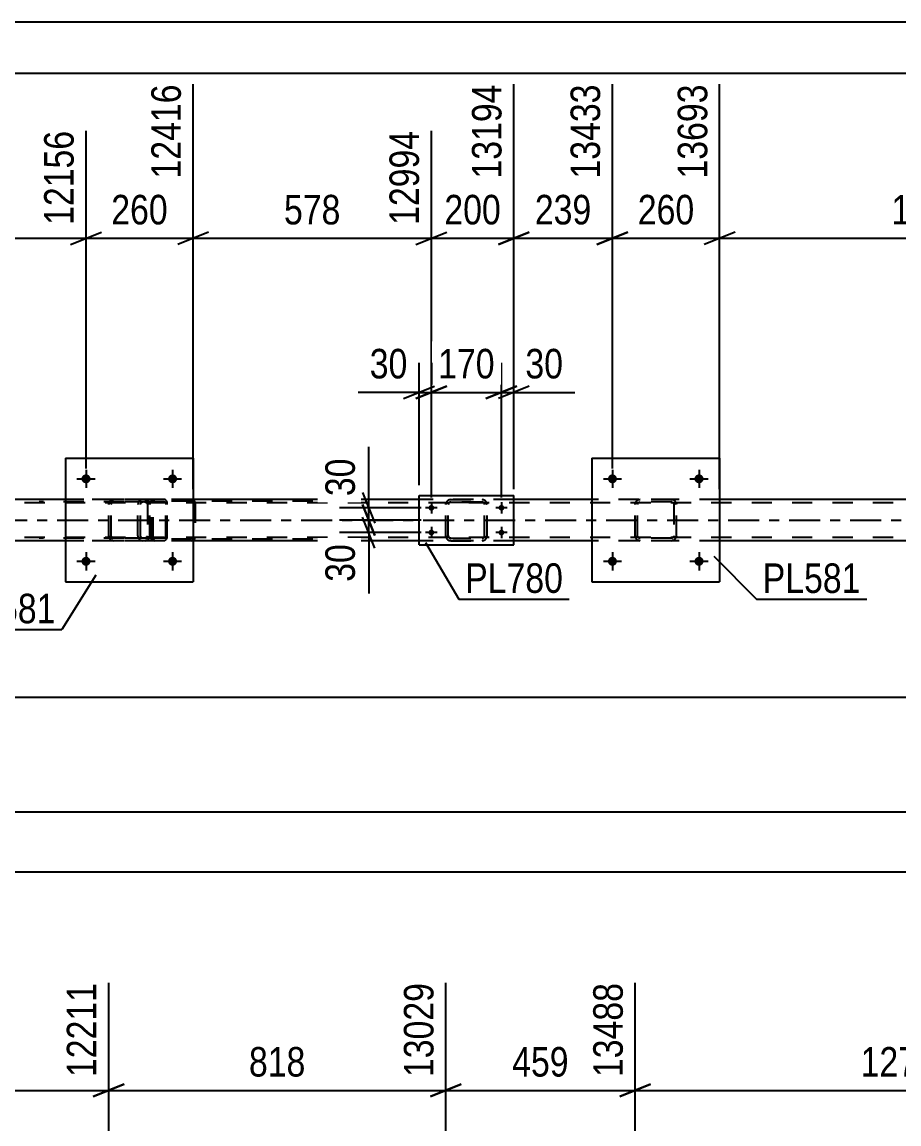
# Model space of a CAD drawing. Header units: millimetres. Extents: x 0 to 841, y 0 to 594.
# Drawn here: x 524.5 to 609.6, y 487.1 to 594 of the extents above; entities that cross this region are included whole.
import ezdxf

# ---------------------------------------------------------------- set-up
doc = ezdxf.new("R2010")
doc.units = ezdxf.units.MM
doc.linetypes.add('DXK_LINE_DOT2', pattern=[3.9198, 1.9599, -1.9599])
doc.linetypes.add('DXK_LINE_DOT3', pattern=[5.9187, 2.979, -0.9799, 0.9799, -0.9799])
doc.styles.add('Arial Narrow', font='ARIALN.TTF', dxfattribs={"height": 0.2})

# ---------------------------------------------------------------- blocks, each defined once
blk = doc.blocks.new('Unknown-318889357-1133')
at = {"color": 5, "linetype": 'Continuous'}
for p, q in [((841, 594), (0, 594)), ((836, 589), (5, 589))]:
    blk.add_line(p, q, dxfattribs=at)
blk = doc.blocks.new('Part-318889357-5191 - 5170')
at = {"color": 2, "linetype": 'Continuous'}
for p, q in [((528.69, 551.69), (528.69, 539.69)), ((528.69, 551.69), (541.09, 551.69)), ((541.09, 551.69), (541.09, 539.69)), ((528.69, 539.69), (541.09, 539.69))]:
    blk.add_line(p, q, dxfattribs=at)
blk = doc.blocks.new('Bolt-318889357-5246 - 5170')
at = {"linetype": 'Continuous'}
for points in [[(582.21, 549.69, -1), (581.33, 549.69, -1)], [(590.61, 549.69, -1), (589.73, 549.69, -1)]]:
    blk.add_hatch(color=1, dxfattribs=at).paths.add_polyline_path(points)
at = {"color": 1, "linetype": 'Continuous'}
for p, q in [((581.77, 550.57), (581.77, 548.81)), ((590.17, 550.57), (590.17, 548.81)), ((580.89, 549.69), (582.65, 549.69)), ((589.29, 549.69), (591.05, 549.69))]:
    blk.add_line(p, q, dxfattribs=at)
blk = doc.blocks.new('Bolt-318889357-5247 - 5170')
at = {"linetype": 'Continuous'}
for points in [[(582.21, 541.69, -1), (581.33, 541.69, -1)], [(590.61, 541.69, -1), (589.73, 541.69, -1)]]:
    blk.add_hatch(color=1, dxfattribs=at).paths.add_polyline_path(points)
at = {"color": 1, "linetype": 'Continuous'}
for p, q in [((581.77, 542.57), (581.77, 540.81)), ((590.17, 542.57), (590.17, 540.81)), ((580.89, 541.69), (582.65, 541.69)), ((589.29, 541.69), (591.05, 541.69))]:
    blk.add_line(p, q, dxfattribs=at)
blk = doc.blocks.new('Bolt-318889357-5248 - 5170')
at = {"linetype": 'Continuous'}
for points in [[(531.13, 549.69, -1), (530.25, 549.69, -1)], [(539.53, 549.69, -1), (538.65, 549.69, -1)]]:
    blk.add_hatch(color=1, dxfattribs=at).paths.add_polyline_path(points)
at = {"color": 1, "linetype": 'Continuous'}
for p, q in [((530.69, 550.57), (530.69, 548.81)), ((539.09, 550.57), (539.09, 548.81)), ((529.81, 549.69), (531.57, 549.69)), ((538.21, 549.69), (539.97, 549.69))]:
    blk.add_line(p, q, dxfattribs=at)
blk = doc.blocks.new('Bolt-318889357-5249 - 5170')
at = {"linetype": 'Continuous'}
for points in [[(531.13, 541.69, -1), (530.25, 541.69, -1)], [(539.53, 541.69, -1), (538.65, 541.69, -1)]]:
    blk.add_hatch(color=1, dxfattribs=at).paths.add_polyline_path(points)
at = {"color": 1, "linetype": 'Continuous'}
for p, q in [((530.69, 542.57), (530.69, 540.81)), ((539.09, 542.57), (539.09, 540.81)), ((529.81, 541.69), (531.57, 541.69)), ((538.21, 541.69), (539.97, 541.69))]:
    blk.add_line(p, q, dxfattribs=at)
blk = doc.blocks.new('Part-318889357-5319 - 5170')
at = {"color": 2, "linetype": 'Continuous'}
for p, q in [((579.77, 551.69), (579.77, 539.69)), ((579.77, 551.69), (592.17, 551.69)), ((592.17, 551.69), (592.17, 539.69)), ((579.77, 539.69), (592.17, 539.69))]:
    blk.add_line(p, q, dxfattribs=at)
blk = doc.blocks.new('Part-318889357-5320 - 5170')
at = {"color": 7, "linetype": 'DXK_LINE_DOT2'}
for p, q in [((583.97, 547.21), (584, 547.4)), ((584, 547.4), (583.97, 547.21)), ((584.21, 547.21), (584.23, 547.3)), ((584.23, 547.3), (584.28, 547.38)), ((584.26, 547.66), (584.45, 547.69)), ((584.45, 547.69), (584.26, 547.66)), ((584.28, 547.38), (584.36, 547.43)), ((584.36, 547.43), (584.45, 547.45)), ((587.49, 547.69), (584.45, 547.69)), ((587.49, 547.45), (584.45, 547.45)), ((587.49, 547.69), (587.67, 547.66)), ((587.67, 547.66), (587.49, 547.69)), ((587.49, 547.45), (587.58, 547.43)), ((587.58, 547.43), (587.66, 547.38)), ((587.66, 547.38), (587.71, 547.3)), ((587.71, 547.3), (587.73, 547.21)), ((587.93, 547.4), (587.97, 547.21)), ((587.97, 547.21), (587.93, 547.4)), ((583.97, 544.17), (583.97, 547.21)), ((584.21, 544.17), (584.21, 547.21)), ((587.73, 547.21), (587.73, 544.17)), ((587.97, 544.17), (587.97, 547.21)), ((584, 543.99), (583.97, 544.17)), ((583.97, 544.17), (584, 543.99)), ((584.23, 544.08), (584.21, 544.17)), ((584.28, 544), (584.23, 544.08)), ((587.71, 544.08), (587.66, 544)), ((587.73, 544.17), (587.71, 544.08)), ((587.97, 544.17), (587.93, 543.99)), ((587.93, 543.99), (587.97, 544.17)), ((584.45, 543.69), (584.26, 543.73)), ((584.26, 543.73), (584.45, 543.69)), ((584.36, 543.95), (584.28, 544)), ((584.45, 543.93), (584.36, 543.95)), ((587.49, 543.93), (584.45, 543.93)), ((587.49, 543.69), (584.45, 543.69)), ((587.58, 543.95), (587.49, 543.93)), ((587.67, 543.73), (587.49, 543.69)), ((587.49, 543.69), (587.67, 543.73)), ((587.66, 544), (587.58, 543.95))]:
    blk.add_line(p, q, dxfattribs=at)
at = {"color": 7, "linetype": 'DXK_LINE_DOT3'}
blk.add_line((585.97, 545.69), (585.97, 545.69), dxfattribs=at)
at = {"color": 7, "linetype": 'DXK_LINE_DOT2'}
for centre, start, end in [((584.45, 547.21), 112.5, 157.5), ((584.45, 547.21), 112.5, 157.5), ((587.49, 547.21), 22.5, 67.5), ((587.49, 547.21), 22.5, 67.5), ((584.45, 544.17), 202.5, 247.5), ((584.45, 544.17), 202.5, 247.5), ((587.49, 544.17), 292.5, 337.5), ((587.49, 544.17), 292.5, 337.5)]:
    blk.add_arc(centre, 0.48, start, end, dxfattribs=at)
blk = doc.blocks.new('Bolt-318889357-5446 - 5170')
at = {"linetype": 'Continuous'}
for points in [[(564.2, 546.6, -1), (564.2, 547.16, -1)], [(571, 546.6, -1), (571, 547.16, -1)], [(564.2, 544.2, -1), (564.2, 544.76, -1)], [(571, 544.2, -1), (571, 544.76, -1)]]:
    blk.add_hatch(color=1, dxfattribs=at).paths.add_polyline_path(points)
at = {"color": 1, "linetype": 'Continuous'}
for p, q in [((564.2, 547.44), (564.2, 546.32)), ((571, 547.44), (571, 546.32)), ((564.76, 546.88), (563.64, 546.88)), ((571.56, 546.88), (570.44, 546.88)), ((564.76, 544.48), (563.64, 544.48)), ((564.2, 545.04), (564.2, 543.92)), ((571.56, 544.48), (570.44, 544.48)), ((571, 545.04), (571, 543.92))]:
    blk.add_line(p, q, dxfattribs=at)
blk = doc.blocks.new('Part-318889357-5326 - 5170')
at = {"color": 7, "linetype": 'DXK_LINE_DOT2'}
for p, q in [((532.89, 547.21), (532.92, 547.4)), ((532.92, 547.4), (532.89, 547.21)), ((533.13, 547.21), (533.15, 547.3)), ((533.15, 547.3), (533.2, 547.38)), ((533.18, 547.66), (533.37, 547.69)), ((533.37, 547.69), (533.18, 547.66)), ((533.2, 547.38), (533.27, 547.43)), ((533.27, 547.43), (533.37, 547.45)), ((536.41, 547.69), (533.37, 547.69)), ((536.41, 547.45), (533.37, 547.45)), ((536.41, 547.69), (536.59, 547.66)), ((536.59, 547.66), (536.41, 547.69)), ((536.41, 547.45), (536.5, 547.43)), ((536.5, 547.43), (536.58, 547.38)), ((536.58, 547.38), (536.63, 547.3)), ((536.63, 547.3), (536.65, 547.21)), ((536.85, 547.4), (536.89, 547.21)), ((536.89, 547.21), (536.85, 547.4)), ((532.89, 544.17), (532.89, 547.21)), ((533.13, 544.17), (533.13, 547.21)), ((536.65, 547.21), (536.65, 544.17)), ((536.89, 544.17), (536.89, 547.21)), ((532.92, 543.99), (532.89, 544.17)), ((532.89, 544.17), (532.92, 543.99)), ((533.15, 544.08), (533.13, 544.17)), ((533.2, 544), (533.15, 544.08)), ((536.63, 544.08), (536.58, 544)), ((536.65, 544.17), (536.63, 544.08)), ((536.89, 544.17), (536.85, 543.99)), ((536.85, 543.99), (536.89, 544.17)), ((533.37, 543.69), (533.18, 543.73)), ((533.18, 543.73), (533.37, 543.69)), ((533.27, 543.95), (533.2, 544)), ((533.37, 543.93), (533.27, 543.95)), ((536.41, 543.93), (533.37, 543.93)), ((536.41, 543.69), (533.37, 543.69)), ((536.5, 543.95), (536.41, 543.93)), ((536.59, 543.73), (536.41, 543.69)), ((536.41, 543.69), (536.59, 543.73)), ((536.58, 544), (536.5, 543.95))]:
    blk.add_line(p, q, dxfattribs=at)
at = {"color": 7, "linetype": 'DXK_LINE_DOT3'}
blk.add_line((534.89, 545.69), (534.89, 545.69), dxfattribs=at)
at = {"color": 7, "linetype": 'DXK_LINE_DOT2'}
for centre, start, end in [((533.37, 547.21), 112.5, 157.5), ((533.37, 547.21), 112.5, 157.5), ((536.41, 547.21), 22.5, 67.5), ((536.41, 547.21), 22.5, 67.5), ((533.37, 544.17), 202.5, 247.5), ((533.37, 544.17), 202.5, 247.5), ((536.41, 544.17), 292.5, 337.5), ((536.41, 544.17), 292.5, 337.5)]:
    blk.add_arc(centre, 0.48, start, end, dxfattribs=at)
blk = doc.blocks.new('Part-318889357-5331 - 5170')
at = {"color": 2, "linetype": 'Continuous'}
for p, q in [((563, 543.28), (563, 548.08)), ((563, 548.08), (572.2, 548.08)), ((572.2, 543.28), (572.2, 548.08)), ((563, 543.28), (572.2, 543.28))]:
    blk.add_line(p, q, dxfattribs=at)
blk = doc.blocks.new('Part-318889357-5332 - 5170')
at = {"color": 7, "linetype": 'DXK_LINE_DOT2'}
for p, q in [((565.6, 547.2), (565.64, 547.39)), ((565.64, 547.39), (565.6, 547.2)), ((565.84, 547.2), (565.86, 547.29)), ((565.86, 547.29), (565.84, 547.2)), ((565.86, 547.29), (565.91, 547.37)), ((565.91, 547.37), (565.86, 547.29)), ((565.9, 547.64), (566.08, 547.68)), ((566.08, 547.68), (565.9, 547.64)), ((565.91, 547.37), (565.99, 547.42)), ((565.99, 547.42), (565.91, 547.37)), ((565.99, 547.42), (566.08, 547.44)), ((566.08, 547.44), (565.99, 547.42)), ((566.08, 547.68), (569.12, 547.68)), ((566.08, 547.68), (566.08, 547.68)), ((566.08, 547.68), (569.12, 547.68)), ((566.08, 547.44), (569.12, 547.44)), ((566.08, 547.44), (566.08, 547.44)), ((569.12, 547.44), (566.08, 547.44)), ((569.12, 547.68), (569.12, 547.68)), ((569.12, 547.68), (569.3, 547.64)), ((569.3, 547.64), (569.12, 547.68)), ((569.12, 547.44), (569.12, 547.44)), ((569.12, 547.44), (569.21, 547.42)), ((569.21, 547.42), (569.12, 547.44)), ((569.21, 547.42), (569.29, 547.37)), ((569.29, 547.37), (569.21, 547.42)), ((569.29, 547.37), (569.34, 547.29)), ((569.34, 547.29), (569.29, 547.37)), ((569.34, 547.29), (569.36, 547.2)), ((569.36, 547.2), (569.34, 547.29)), ((569.56, 547.39), (569.6, 547.2)), ((569.6, 547.2), (569.56, 547.39)), ((565.6, 544.16), (565.6, 547.2)), ((565.84, 544.16), (565.84, 547.2)), ((569.36, 544.16), (569.36, 547.2)), ((569.6, 544.16), (569.6, 547.2)), ((565.64, 543.98), (565.6, 544.16)), ((565.6, 544.16), (565.64, 543.98)), ((565.86, 544.07), (565.84, 544.16)), ((565.84, 544.16), (565.86, 544.07)), ((565.91, 543.99), (565.86, 544.07)), ((565.86, 544.07), (565.91, 543.99)), ((569.34, 544.07), (569.29, 543.99)), ((569.29, 543.99), (569.34, 544.07)), ((569.36, 544.16), (569.34, 544.07)), ((569.34, 544.07), (569.36, 544.16)), ((569.6, 544.16), (569.56, 543.98)), ((569.56, 543.98), (569.6, 544.16)), ((566.08, 543.68), (565.9, 543.72)), ((565.9, 543.72), (566.08, 543.68)), ((565.99, 543.94), (565.91, 543.99)), ((565.91, 543.99), (565.99, 543.94)), ((566.08, 543.92), (565.99, 543.94)), ((565.99, 543.94), (566.08, 543.92)), ((566.08, 543.92), (569.12, 543.92)), ((566.08, 543.92), (566.08, 543.92)), ((566.08, 543.92), (569.12, 543.92)), ((566.08, 543.68), (569.12, 543.68)), ((566.08, 543.68), (566.08, 543.68)), ((566.08, 543.68), (569.12, 543.68)), ((569.21, 543.94), (569.12, 543.92)), ((569.12, 543.92), (569.21, 543.94)), ((569.12, 543.92), (569.12, 543.92)), ((569.3, 543.72), (569.12, 543.68)), ((569.12, 543.68), (569.3, 543.72)), ((569.12, 543.68), (569.12, 543.68)), ((569.29, 543.99), (569.21, 543.94)), ((569.21, 543.94), (569.29, 543.99))]:
    blk.add_line(p, q, dxfattribs=at)
at = {"color": 7, "linetype": 'DXK_LINE_DOT3'}
blk.add_line((567.6, 545.68), (567.6, 545.68), dxfattribs=at)
at = {"color": 7, "linetype": 'DXK_LINE_DOT2'}
for centre, start, end in [((566.08, 547.2), 112.5, 157.5), ((566.08, 547.2), 112.5, 157.5), ((569.12, 547.2), 22.5, 67.5), ((569.12, 547.2), 22.5, 67.5), ((566.08, 544.16), 202.5, 247.5), ((566.08, 544.16), 202.5, 247.5), ((569.12, 544.16), 292.5, 337.5), ((569.12, 544.16), 292.5, 337.5)]:
    blk.add_arc(centre, 0.48, start, end, dxfattribs=at)
blk = doc.blocks.new('Part-318889357-5363 - 5170')
at = {"color": 7, "linetype": 'DXK_LINE_DOT2'}
for p, q in [((538.31, 547.69), (526.15, 547.69)), ((538.31, 547.45), (526.15, 547.45)), ((535.75, 547.4), (535.72, 547.21)), ((535.97, 547.21), (535.99, 547.3)), ((535.99, 547.3), (536.04, 547.38)), ((536.22, 547.69), (536.03, 547.66)), ((536.04, 547.38), (536.12, 547.43)), ((536.12, 547.43), (536.22, 547.45)), ((537.03, 547.45), (537.03, 547.69)), ((538.41, 547.66), (538.31, 547.69)), ((538.31, 547.45), (538.36, 547.43)), ((538.36, 547.43), (538.4, 547.38)), ((538.4, 547.38), (538.43, 547.3)), ((538.5, 547.55), (538.41, 547.66)), ((538.43, 547.3), (538.44, 547.21)), ((538.56, 547.4), (538.5, 547.55)), ((538.58, 547.21), (538.56, 547.4)), ((535.72, 544.17), (535.72, 547.21)), ((535.97, 544.17), (535.97, 547.21)), ((538.44, 544.17), (538.44, 547.21)), ((538.58, 544.17), (538.58, 547.21)), ((535.72, 544.17), (535.75, 543.99)), ((535.99, 544.08), (535.97, 544.17)), ((536.04, 544), (535.99, 544.08)), ((538.43, 544.08), (538.4, 544)), ((538.44, 544.17), (538.43, 544.08)), ((538.56, 543.99), (538.58, 544.17)), ((538.31, 543.93), (526.15, 543.93)), ((538.31, 543.69), (526.15, 543.69)), ((536.03, 543.73), (536.22, 543.69)), ((536.12, 543.95), (536.04, 544)), ((536.22, 543.93), (536.12, 543.95)), ((537.03, 543.69), (537.03, 543.93)), ((538.36, 543.95), (538.31, 543.93)), ((538.31, 543.69), (538.41, 543.73)), ((538.4, 544), (538.36, 543.95)), ((538.41, 543.73), (538.5, 543.83)), ((538.5, 543.83), (538.56, 543.99))]:
    blk.add_line(p, q, dxfattribs=at)
for centre, start, end in [((536.2, 547.2), 111.1941, 156.1506), ((536.2, 544.19), 203.8494, 248.8059)]:
    blk.add_arc(centre, 0.492, start, end, dxfattribs=at)
blk = doc.blocks.new('Part-318889357-5392 - 5170')
at = {"color": 7, "linetype": 'DXK_LINE_DOT2'}
for p, q in [((537.06, 547.49), (537.03, 547.37)), ((537.03, 544.01), (537.03, 547.37)), ((537.2, 547.37), (537.22, 547.43)), ((537.2, 544.01), (537.2, 547.37)), ((537.22, 547.43), (537.25, 547.49)), ((537.37, 547.69), (537.24, 547.67)), ((537.25, 547.49), (537.31, 547.52)), ((537.31, 547.52), (537.37, 547.53)), ((552.7, 547.69), (537.37, 547.69)), ((552.7, 547.53), (537.37, 547.53)), ((541.08, 547.67), (540.95, 547.69)), ((540.95, 547.53), (541.01, 547.52)), ((541.01, 547.52), (541.07, 547.49)), ((541.07, 547.49), (541.11, 547.43)), ((541.11, 547.43), (541.12, 547.37)), ((541.12, 547.37), (541.12, 544.01)), ((541.29, 547.37), (541.26, 547.49)), ((541.29, 547.37), (541.29, 544.01)), ((537.03, 544.01), (537.06, 543.89)), ((537.22, 543.95), (537.2, 544.01)), ((537.25, 543.9), (537.22, 543.95)), ((537.24, 543.72), (537.37, 543.69)), ((537.31, 543.86), (537.25, 543.9)), ((537.37, 543.85), (537.31, 543.86)), ((552.7, 543.85), (537.37, 543.85)), ((552.7, 543.69), (537.37, 543.69)), ((541.01, 543.86), (540.95, 543.85)), ((540.95, 543.69), (541.08, 543.72)), ((541.07, 543.9), (541.01, 543.86)), ((541.11, 543.95), (541.07, 543.9)), ((541.12, 544.01), (541.11, 543.95)), ((541.26, 543.89), (541.29, 544.01))]:
    blk.add_line(p, q, dxfattribs=at)
for centre, start, end in [((537.36, 547.36), 110.7583, 155.68), ((540.96, 547.36), 24.32, 69.2417), ((537.36, 544.03), 204.32, 249.2417), ((540.96, 544.03), 290.7583, 335.68)]:
    blk.add_arc(centre, 0.331, start, end, dxfattribs=at)
blk = doc.blocks.new('Part-318889357-5424 - 5170')
at = {"color": 7, "linetype": 'DXK_LINE_DOT2'}
for p, q in [((765.79, 547.37), (101.76, 547.37)), ((541.09, 547.69), (528.69, 547.69)), ((572.2, 547.69), (563, 547.69)), ((592.17, 547.69), (579.77, 547.69)), ((765.79, 544.01), (101.76, 544.01)), ((541.09, 543.69), (528.69, 543.69)), ((572.2, 543.69), (563, 543.69)), ((592.17, 543.69), (579.77, 543.69))]:
    blk.add_line(p, q, dxfattribs=at)
at = {"color": 2, "linetype": 'Continuous'}
for p, q in [((528.69, 547.69), (490.01, 547.69)), ((563, 547.69), (541.09, 547.69)), ((579.77, 547.69), (572.2, 547.69)), ((630.85, 547.69), (592.17, 547.69)), ((528.69, 543.69), (490.01, 543.69)), ((563, 543.69), (541.09, 543.69)), ((579.77, 543.69), (572.2, 543.69)), ((630.85, 543.69), (592.17, 543.69))]:
    blk.add_line(p, q, dxfattribs=at)
at = {"color": 7, "linetype": 'DXK_LINE_DOT3'}
blk.add_line((101.76, 545.69), (765.79, 545.69), dxfattribs=at)
blk = doc.blocks.new('StraightDimension-318889357-23618 - 5170')
at = {"color": 7, "linetype": 'Continuous'}
for p, q in [((490.01, 548.69), (490.01, 587.96)), ((530.69, 550.69), (530.69, 583.46)), ((491.51, 573.62), (488.51, 572.42)), ((490.01, 573.02), (530.69, 573.02)), ((529.19, 572.42), (532.19, 573.62))]:
    blk.add_line(p, q, dxfattribs=at)
at = {"color": 0}
blk.add_wipeout([(514.6, 573.77), (514.6, 577.97), (506.09, 577.97), (506.09, 573.77)], dxfattribs=at)
at = {"color": 3, "style": 'Arial Narrow'}
blk.add_text('1017', height=2.863, dxfattribs=at).set_placement((506.69, 574.37))
at = {"color": 0, "linetype": 'Continuous'}
blk.add_wipeout([(530.09, 584.06), (525.89, 584.06), (525.89, 573.72), (530.09, 573.72)], dxfattribs=at)
at = {"color": 3, "linetype": 'Continuous', "style": 'Arial Narrow'}
blk.add_text('12156', height=2.863, rotation=90.0002, dxfattribs=at).set_placement((529.49, 574.32))
blk = doc.blocks.new('StraightDimension-318889357-5519 - 5170')
at = {"color": 7, "linetype": 'Continuous'}
blk.add_line((59.84, 528.5), (709.61, 528.5), dxfattribs=at)
blk = doc.blocks.new('StraightDimension-318889357-24500 - 5170')
at = {"color": 7, "linetype": 'Continuous'}
for p, q in [((558.13, 546.88), (558.13, 552.79)), ((558.13, 546.88), (558.13, 552.79)), ((557.53, 548.38), (558.73, 545.38)), ((563.2, 546.88), (555.28, 546.88)), ((558.73, 544.19), (557.53, 547.19)), ((558.13, 545.69), (558.13, 546.88)), ((563.2, 545.69), (555.28, 545.69))]:
    blk.add_line(p, q, dxfattribs=at)
at = {"color": 0}
blk.add_wipeout([(557.38, 552.26), (553.18, 552.26), (553.18, 547.41), (557.38, 547.41)], dxfattribs=at)
at = {"color": 3, "style": 'Arial Narrow'}
blk.add_text('30', height=2.863, rotation=90.0002, dxfattribs=at).set_placement((556.78, 548.01))
blk = doc.blocks.new('StraightDimension-318889357-5553 - 5170')
at = {"color": 7, "linetype": 'Continuous'}
blk.add_line((59.2, 511.57), (766.43, 511.57), dxfattribs=at)
blk = doc.blocks.new('StraightDimension-318889357-16051 - 5170')
at = {"color": 7, "linetype": 'Continuous'}
blk.add_line((59.84, 517.39), (765.79, 517.39), dxfattribs=at)
blk = doc.blocks.new('StraightDimension-318889357-23612 - 5170')
at = {"color": 7, "linetype": 'Continuous'}
for p, q in [((592.17, 548.69), (592.17, 587.96)), ((632.85, 550.69), (632.85, 583.46)), ((593.67, 573.62), (590.67, 572.42)), ((592.17, 573.02), (632.85, 573.02)), ((631.35, 572.42), (634.35, 573.62))]:
    blk.add_line(p, q, dxfattribs=at)
at = {"color": 0}
blk.add_wipeout([(616.76, 573.77), (616.76, 577.97), (608.25, 577.97), (608.25, 573.77)], dxfattribs=at)
at = {"color": 3, "style": 'Arial Narrow'}
blk.add_text('1017', height=2.863, dxfattribs=at).set_placement((608.85, 574.37))
at = {"color": 0, "linetype": 'Continuous'}
blk.add_wipeout([(632.25, 584.06), (628.05, 584.06), (628.05, 573.72), (632.25, 573.72)], dxfattribs=at)
at = {"color": 3, "linetype": 'Continuous', "style": 'Arial Narrow'}
blk.add_text('14710', height=2.863, rotation=90.0002, dxfattribs=at).set_placement((631.65, 574.32))
blk = doc.blocks.new('StraightDimension-318889357-23613 - 5170')
at = {"color": 7, "linetype": 'Continuous'}
for p, q in [((581.77, 550.69), (581.77, 587.96)), ((592.17, 548.69), (592.17, 587.96)), ((580.27, 572.42), (583.27, 573.62)), ((581.77, 573.02), (592.17, 573.02)), ((593.67, 573.62), (590.67, 572.42))]:
    blk.add_line(p, q, dxfattribs=at)
at = {"color": 0}
blk.add_wipeout([(590.31, 573.77), (590.31, 577.97), (583.63, 577.97), (583.63, 573.77)], dxfattribs=at)
at = {"color": 3, "style": 'Arial Narrow'}
blk.add_text('260', height=2.863, dxfattribs=at).set_placement((584.23, 574.37))
at = {"color": 0, "linetype": 'Continuous'}
blk.add_wipeout([(591.57, 588.56), (587.37, 588.56), (587.37, 578.22), (591.57, 578.22)], dxfattribs=at)
at = {"color": 3, "linetype": 'Continuous', "style": 'Arial Narrow'}
blk.add_text('13693', height=2.863, rotation=90.0002, dxfattribs=at).set_placement((590.97, 578.82))
blk = doc.blocks.new('StraightDimension-318889357-23614 - 5170')
at = {"color": 7, "linetype": 'Continuous'}
for p, q in [((572.2, 548.69), (572.2, 587.96)), ((581.77, 550.69), (581.77, 587.96)), ((570.7, 572.42), (573.7, 573.62)), ((572.2, 573.02), (581.77, 573.02)), ((583.27, 573.62), (580.27, 572.42))]:
    blk.add_line(p, q, dxfattribs=at)
at = {"color": 0}
blk.add_wipeout([(580.33, 573.77), (580.33, 577.97), (573.64, 577.97), (573.64, 573.77)], dxfattribs=at)
at = {"color": 3, "style": 'Arial Narrow'}
blk.add_text('239', height=2.863, dxfattribs=at).set_placement((574.24, 574.37))
at = {"color": 0, "linetype": 'Continuous'}
blk.add_wipeout([(581.17, 588.56), (576.97, 588.56), (576.97, 578.22), (581.17, 578.22)], dxfattribs=at)
at = {"color": 3, "linetype": 'Continuous', "style": 'Arial Narrow'}
blk.add_text('13433', height=2.863, rotation=90.0002, dxfattribs=at).set_placement((580.57, 578.82))
blk = doc.blocks.new('StraightDimension-318889357-23615 - 5170')
at = {"color": 7, "linetype": 'Continuous'}
for p, q in [((572.2, 548.69), (572.2, 587.96)), ((564.2, 547.88), (564.2, 583.46)), ((562.7, 572.42), (565.7, 573.62)), ((564.2, 573.02), (572.2, 573.02)), ((573.7, 573.62), (570.7, 572.42))]:
    blk.add_line(p, q, dxfattribs=at)
at = {"color": 0}
blk.add_wipeout([(571.54, 573.77), (571.54, 577.97), (564.86, 577.97), (564.86, 573.77)], dxfattribs=at)
at = {"color": 3, "style": 'Arial Narrow'}
blk.add_text('200', height=2.863, dxfattribs=at).set_placement((565.46, 574.37))
at = {"color": 0, "linetype": 'Continuous'}
blk.add_wipeout([(571.6, 588.56), (567.4, 588.56), (567.4, 578.22), (571.6, 578.22)], dxfattribs=at)
at = {"color": 3, "linetype": 'Continuous', "style": 'Arial Narrow'}
blk.add_text('13194', height=2.863, rotation=90.0002, dxfattribs=at).set_placement((571, 578.82))
blk = doc.blocks.new('StraightDimension-318889357-23616 - 5170')
at = {"color": 7, "linetype": 'Continuous'}
for p, q in [((541.09, 548.69), (541.09, 587.96)), ((564.2, 547.88), (564.2, 583.46)), ((542.59, 573.62), (539.59, 572.42)), ((541.09, 573.02), (564.2, 573.02)), ((562.7, 572.42), (565.7, 573.62))]:
    blk.add_line(p, q, dxfattribs=at)
at = {"color": 0}
blk.add_wipeout([(555.99, 573.77), (555.99, 577.97), (549.3, 577.97), (549.3, 573.77)], dxfattribs=at)
at = {"color": 3, "style": 'Arial Narrow'}
blk.add_text('578', height=2.863, dxfattribs=at).set_placement((549.9, 574.37))
at = {"color": 0, "linetype": 'Continuous'}
blk.add_wipeout([(563.6, 584.06), (559.4, 584.06), (559.4, 573.72), (563.6, 573.72)], dxfattribs=at)
at = {"color": 3, "linetype": 'Continuous', "style": 'Arial Narrow'}
blk.add_text('12994', height=2.863, rotation=90.0002, dxfattribs=at).set_placement((563, 574.32))
blk = doc.blocks.new('StraightDimension-318889357-23617 - 5170')
at = {"color": 7, "linetype": 'Continuous'}
for p, q in [((541.09, 548.69), (541.09, 587.96)), ((530.69, 550.69), (530.69, 583.46)), ((529.19, 572.42), (532.19, 573.62)), ((530.69, 573.02), (541.09, 573.02)), ((542.59, 573.62), (539.59, 572.42))]:
    blk.add_line(p, q, dxfattribs=at)
at = {"color": 0}
blk.add_wipeout([(539.23, 573.77), (539.23, 577.97), (532.54, 577.97), (532.54, 573.77)], dxfattribs=at)
at = {"color": 3, "style": 'Arial Narrow'}
blk.add_text('260', height=2.863, dxfattribs=at).set_placement((533.14, 574.37))
at = {"color": 0, "linetype": 'Continuous'}
blk.add_wipeout([(540.49, 588.56), (536.29, 588.56), (536.29, 578.22), (540.49, 578.22)], dxfattribs=at)
at = {"color": 3, "linetype": 'Continuous', "style": 'Arial Narrow'}
blk.add_text('12416', height=2.863, rotation=90.0002, dxfattribs=at).set_placement((539.89, 578.82))
blk = doc.blocks.new('StraightDimension-318889357-24456 - 5170')
at = {"color": 7, "linetype": 'Continuous'}
for p, q in [((571, 547.88), (571, 560.93)), ((572.2, 548.69), (572.2, 560.93)), ((569.5, 557.48), (572.5, 558.68)), ((573.7, 558.68), (570.7, 557.48)), ((571, 558.08), (572.2, 558.08)), ((572.2, 558.08), (578.11, 558.08)), ((572.2, 558.08), (578.11, 558.08))]:
    blk.add_line(p, q, dxfattribs=at)
at = {"color": 0}
blk.add_wipeout([(577.58, 558.83), (577.58, 563.03), (572.72, 563.03), (572.72, 558.83)], dxfattribs=at)
at = {"color": 3, "style": 'Arial Narrow'}
blk.add_text('30', height=2.863, dxfattribs=at).set_placement((573.32, 559.43))
blk = doc.blocks.new('StraightDimension-318889357-24457 - 5170')
at = {"color": 7, "linetype": 'Continuous'}
for p, q in [((564.2, 547.88), (564.2, 560.93)), ((571, 547.88), (571, 560.93)), ((562.7, 557.48), (565.7, 558.68)), ((564.2, 558.08), (571, 558.08)), ((572.5, 558.68), (569.5, 557.48))]:
    blk.add_line(p, q, dxfattribs=at)
at = {"color": 0}
blk.add_wipeout([(570.94, 558.83), (570.94, 563.03), (564.26, 563.03), (564.26, 558.83)], dxfattribs=at)
at = {"color": 3, "style": 'Arial Narrow'}
blk.add_text('170', height=2.863, dxfattribs=at).set_placement((564.86, 559.43))
blk = doc.blocks.new('StraightDimension-318889357-24458 - 5170')
at = {"color": 7, "linetype": 'Continuous'}
for p, q in [((563, 549.08), (563, 560.93)), ((564.2, 547.88), (564.2, 560.93)), ((563, 558.08), (557.09, 558.08)), ((563, 558.08), (557.09, 558.08)), ((561.5, 557.48), (564.5, 558.68)), ((565.7, 558.68), (562.7, 557.48)), ((563, 558.08), (564.2, 558.08))]:
    blk.add_line(p, q, dxfattribs=at)
at = {"color": 0}
blk.add_wipeout([(562.47, 558.83), (562.47, 563.03), (557.62, 563.03), (557.62, 558.83)], dxfattribs=at)
at = {"color": 3, "style": 'Arial Narrow'}
blk.add_text('30', height=2.863, dxfattribs=at).set_placement((558.22, 559.43))
blk = doc.blocks.new('StraightDimension-318889357-24501 - 5170')
at = {"color": 7, "linetype": 'Continuous'}
for p, q in [((557.53, 547.19), (558.73, 544.19)), ((563.2, 545.69), (555.28, 545.69)), ((558.73, 542.98), (557.53, 545.98)), ((558.13, 544.48), (558.13, 545.69)), ((563.2, 544.48), (555.28, 544.48)), ((558.13, 544.48), (558.13, 538.58)), ((558.13, 544.48), (558.13, 538.58))]:
    blk.add_line(p, q, dxfattribs=at)
at = {"color": 0}
blk.add_wipeout([(557.38, 543.96), (553.18, 543.96), (553.18, 539.1), (557.38, 539.1)], dxfattribs=at)
at = {"color": 3, "style": 'Arial Narrow'}
blk.add_text('30', height=2.863, rotation=90.0002, dxfattribs=at).set_placement((556.78, 539.7))
blk = doc.blocks.new('StraightDimension-318889357-24961 - 3336')
at = {"color": 7, "linetype": 'Continuous'}
for p, q in [((532.89, 450.53), (532.89, 500.8)), ((565.6, 450.51), (565.6, 500.8)), ((534.39, 490.96), (531.39, 489.76)), ((564.1, 489.76), (567.1, 490.96)), ((532.89, 490.36), (565.6, 490.36))]:
    blk.add_line(p, q, dxfattribs=at)
at = {"color": 0}
blk.add_wipeout([(552.59, 491.11), (552.59, 495.31), (545.9, 495.31), (545.9, 491.11)], dxfattribs=at)
at = {"color": 3, "style": 'Arial Narrow'}
blk.add_text('818', height=2.863, dxfattribs=at).set_placement((546.5, 491.71))
at = {"color": 0, "linetype": 'Continuous'}
blk.add_wipeout([(565, 501.4), (560.8, 501.4), (560.8, 491.06), (565, 491.06)], dxfattribs=at)
at = {"color": 3, "linetype": 'Continuous', "style": 'Arial Narrow'}
blk.add_text('13029', height=2.863, rotation=90.0002, dxfattribs=at).set_placement((564.4, 491.66))
blk = doc.blocks.new('StraightDimension-318889357-24959 - 3336')
at = {"color": 7, "linetype": 'Continuous'}
for p, q in [((583.97, 450.53), (583.97, 500.8)), ((635.05, 450.53), (635.05, 500.8)), ((585.47, 490.96), (582.47, 489.76)), ((633.55, 489.76), (636.55, 490.96)), ((583.97, 490.36), (635.05, 490.36))]:
    blk.add_line(p, q, dxfattribs=at)
at = {"color": 0}
blk.add_wipeout([(613.76, 491.11), (613.76, 495.31), (605.25, 495.31), (605.25, 491.11)], dxfattribs=at)
at = {"color": 3, "style": 'Arial Narrow'}
blk.add_text('1277', height=2.863, dxfattribs=at).set_placement((605.85, 491.71))
at = {"color": 0, "linetype": 'Continuous'}
blk.add_wipeout([(634.45, 501.4), (630.25, 501.4), (630.25, 491.06), (634.45, 491.06)], dxfattribs=at)
at = {"color": 3, "linetype": 'Continuous', "style": 'Arial Narrow'}
blk.add_text('14765', height=2.863, rotation=90.0002, dxfattribs=at).set_placement((633.85, 491.66))
blk = doc.blocks.new('StraightDimension-318889357-24962 - 3336')
at = {"color": 7, "linetype": 'Continuous'}
for p, q in [((481.81, 450.53), (481.81, 500.8)), ((532.89, 450.53), (532.89, 500.8)), ((483.31, 490.96), (480.31, 489.76)), ((531.39, 489.76), (534.39, 490.96)), ((481.81, 490.36), (532.89, 490.36))]:
    blk.add_line(p, q, dxfattribs=at)
at = {"color": 0}
blk.add_wipeout([(511.6, 491.11), (511.6, 495.31), (503.09, 495.31), (503.09, 491.11)], dxfattribs=at)
at = {"color": 3, "style": 'Arial Narrow'}
blk.add_text('1277', height=2.863, dxfattribs=at).set_placement((503.69, 491.71))
at = {"color": 0, "linetype": 'Continuous'}
blk.add_wipeout([(532.29, 501.4), (528.09, 501.4), (528.09, 491.06), (532.29, 491.06)], dxfattribs=at)
at = {"color": 3, "linetype": 'Continuous', "style": 'Arial Narrow'}
blk.add_text('12211', height=2.863, rotation=90.0002, dxfattribs=at).set_placement((531.69, 491.66))
blk = doc.blocks.new('StraightDimension-318889357-24960 - 3336')
at = {"color": 7, "linetype": 'Continuous'}
for p, q in [((565.6, 450.51), (565.6, 500.8)), ((583.97, 450.53), (583.97, 500.8)), ((567.1, 490.96), (564.1, 489.76)), ((582.47, 489.76), (585.47, 490.96)), ((565.6, 490.36), (583.97, 490.36))]:
    blk.add_line(p, q, dxfattribs=at)
at = {"color": 0}
blk.add_wipeout([(578.13, 491.11), (578.13, 495.31), (571.44, 495.31), (571.44, 491.11)], dxfattribs=at)
at = {"color": 3, "style": 'Arial Narrow'}
blk.add_text('459', height=2.863, dxfattribs=at).set_placement((572.04, 491.71))
at = {"color": 0, "linetype": 'Continuous'}
blk.add_wipeout([(583.37, 501.4), (579.17, 501.4), (579.17, 491.06), (583.37, 491.06)], dxfattribs=at)
at = {"color": 3, "linetype": 'Continuous', "style": 'Arial Narrow'}
blk.add_text('13488', height=2.863, rotation=90.0002, dxfattribs=at).set_placement((582.77, 491.66))
blk = doc.blocks.new('Mark-318889357-5187 - 5170')
at = {"color": 30, "linetype": 'Continuous'}
for p in [(531.64, 540.33), (517.64, 535.08)]:
    blk.add_line(p, (528.34, 535.08), dxfattribs=at)
at = {"color": 0}
blk.add_wipeout([(527.74, 535.68), (527.74, 538.68), (518.24, 538.68), (518.24, 535.68)], dxfattribs=at)
blk.add_wipeout([(527.74, 535.68), (527.74, 538.68), (518.24, 538.68), (518.24, 535.68)], dxfattribs=at)
at = {"color": 3, "style": 'Arial Narrow'}
blk.add_text('PL581', height=2.863, dxfattribs=at).set_placement((518.24, 535.68))
blk = doc.blocks.new('Mark-318889357-5315 - 5170')
at = {"color": 30, "linetype": 'Continuous'}
for p, q in [((591.62, 542.18), (595.75, 538.02)), ((595.75, 538.02), (606.46, 538.02))]:
    blk.add_line(p, q, dxfattribs=at)
at = {"color": 0}
blk.add_wipeout([(605.86, 538.62), (605.86, 541.62), (596.35, 541.62), (596.35, 538.62)], dxfattribs=at)
blk.add_wipeout([(605.86, 538.62), (605.86, 541.62), (596.35, 541.62), (596.35, 538.62)], dxfattribs=at)
at = {"color": 3, "style": 'Arial Narrow'}
blk.add_text('PL581', height=2.863, dxfattribs=at).set_placement((596.35, 538.62))
blk = doc.blocks.new('Mark-318889357-5327 - 5170')
at = {"color": 30, "linetype": 'Continuous'}
for p, q in [((563.62, 543.53), (566.88, 538.03)), ((566.88, 538.03), (577.58, 538.03))]:
    blk.add_line(p, q, dxfattribs=at)
at = {"color": 0}
blk.add_wipeout([(576.98, 538.63), (576.98, 541.63), (567.48, 541.63), (567.48, 538.63)], dxfattribs=at)
blk.add_wipeout([(576.98, 538.63), (576.98, 541.63), (567.48, 541.63), (567.48, 538.63)], dxfattribs=at)
at = {"color": 3, "style": 'Arial Narrow'}
blk.add_text('PL780', height=2.863, dxfattribs=at).set_placement((567.48, 538.63))

msp = doc.modelspace()

# ---------------------------------------------------------------- block references
for name in ['Unknown-318889357-1133', 'Part-318889357-5191 - 5170', 'Part-318889357-5319 - 5170', 'Bolt-318889357-5248 - 5170', 'Bolt-318889357-5246 - 5170', 'Part-318889357-5424 - 5170', 'Part-318889357-5363 - 5170', 'Part-318889357-5326 - 5170', 'Part-318889357-5392 - 5170', 'Part-318889357-5331 - 5170', 'Bolt-318889357-5446 - 5170', 'Part-318889357-5332 - 5170', 'Part-318889357-5320 - 5170', 'Bolt-318889357-5249 - 5170', 'Bolt-318889357-5247 - 5170']:
    msp.add_blockref(name, (0, 0))

# ---------------------------------------------------------------- next in the draw order: block references
for name in ['StraightDimension-318889357-23618 - 5170', 'StraightDimension-318889357-23612 - 5170', 'StraightDimension-318889357-24500 - 5170', 'StraightDimension-318889357-5519 - 5170', 'StraightDimension-318889357-24961 - 3336', 'StraightDimension-318889357-24959 - 3336']:
    msp.add_blockref(name, (0, 0))

# ---------------------------------------------------------------- next in the draw order: block references
for name in ['StraightDimension-318889357-23613 - 5170', 'StraightDimension-318889357-5553 - 5170', 'StraightDimension-318889357-24962 - 3336', 'StraightDimension-318889357-24960 - 3336']:
    msp.add_blockref(name, (0, 0))

# ---------------------------------------------------------------- next in the draw order: block references
for name in ['StraightDimension-318889357-23614 - 5170', 'StraightDimension-318889357-16051 - 5170']:
    msp.add_blockref(name, (0, 0))

# ---------------------------------------------------------------- next in the draw order: block references
for name in ['StraightDimension-318889357-23615 - 5170', 'StraightDimension-318889357-24501 - 5170', 'Mark-318889357-5315 - 5170', 'Mark-318889357-5187 - 5170']:
    msp.add_blockref(name, (0, 0))

# ---------------------------------------------------------------- next in the draw order: block references
for name in ['StraightDimension-318889357-23616 - 5170', 'StraightDimension-318889357-24456 - 5170', 'Mark-318889357-5327 - 5170']:
    msp.add_blockref(name, (0, 0))

# ---------------------------------------------------------------- next in the draw order: block references
for name in ['StraightDimension-318889357-23617 - 5170', 'StraightDimension-318889357-24457 - 5170']:
    msp.add_blockref(name, (0, 0))

# ---------------------------------------------------------------- next in the draw order: block references
msp.add_blockref('StraightDimension-318889357-24458 - 5170', (0, 0))

doc.saveas('drawing.dxf')
